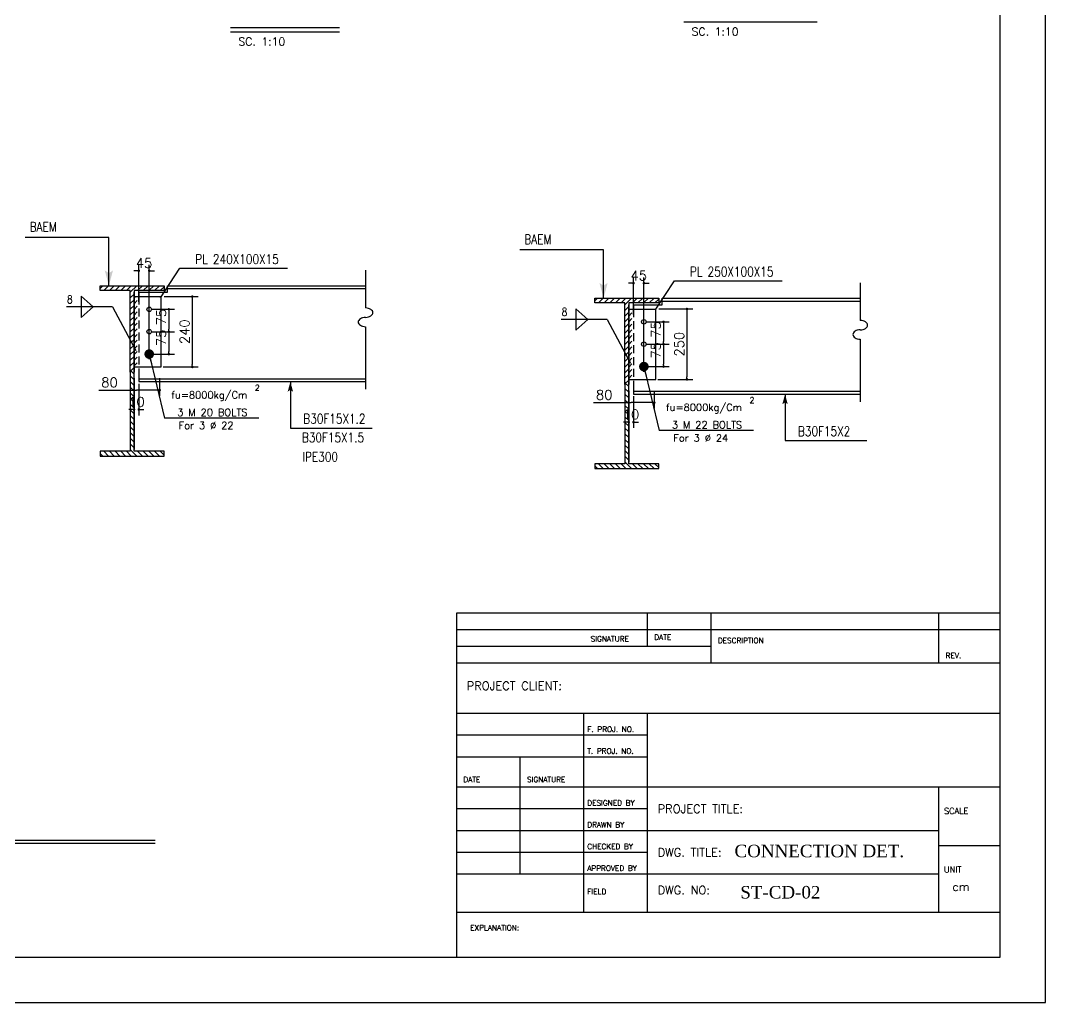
# Model space of a CAD drawing. Header units: inches. Extents: x 1387 to 2676, y -3554 to -2136.
# Drawn here: x 2545.91 to 2577.93, y -3480.53 to -3449.83 of the extents above; entities that cross this region are included whole.
import ezdxf
from ezdxf.enums import TextEntityAlignment as Align

# ---------------------------------------------------------------- set-up
doc = ezdxf.new("R2010")
doc.units = ezdxf.units.IN
doc.header["$MEASUREMENT"] = 0
doc.linetypes.add('HIDDEN', pattern=[0.375, 0.25, -0.125])
for name, color, linetype in [('1', 1, 'Continuous'), ('1R', 1, 'Continuous'), ('2Y', 2, 'Continuous'), ('3', 3, 'HIDDEN'), ('3G', 3, 'Continuous'), ('col-new', 3, 'Continuous'), ('D', 1, 'Continuous'), ('DIM', 8, 'Continuous'), ('Hatch', 1, 'Continuous'), ('LAIN-1', 1, 'HIDDEN'), ('lateral brace', 5, 'Continuous'), ('Layer4', 118, 'Continuous'), ('Pich', 2, 'Continuous'), ('TRI1', 3, 'Continuous')]:
    doc.layers.add(name, color=color, linetype=linetype)
doc.styles.add('ROMANC', font='TXT.shx')
doc.styles.add('ROMANS', font='ROMANS')
doc.styles.add('ROMANT', font='romant')
doc.styles.add('style1', font='times.ttf')
doc.dimstyles.new('1-50-2', dxfattribs={"dimtxt": 0.3, "dimasz": 0.08, "dimexe": 0.18, "dimexo": 0.0625, "dimgap": 0.09, "dimtad": 1, "dimdec": 0, "dimlfac": 500, "dimdsep": 46, "dimtxsty": 'ROMANT', "dimblk": 'DOT', "dimcen": 0.09, "dimclrd": 1, "dimclre": 1, "dimclrt": 3, "dimadec": 0, "dimazin": 0, "dimtfac": 1, "dimtdec": 0, "dimtix": 1, "dimtofl": 0, "dimtmove": 2, "dimatfit": 3, "dimldrblk": 'DOT', "dimfxl": 1, "dimtolj": 1, "dimarcsym": 0})
doc.dimstyles.new('10', dxfattribs={"dimtxt": 0.2, "dimasz": 0.09, "dimexe": 0.18, "dimexo": 0.1, "dimgap": 0, "dimtad": 0, "dimdec": 3, "dimlfac": 100, "dimrnd": 0.5, "dimzin": 12, "dimdsep": 46, "dimtxsty": 'ROMANC', "dimblk": 'DOT', "dimcen": 0, "dimclrd": 1, "dimclre": 1, "dimclrt": 2, "dimadec": 1, "dimazin": 0, "dimtfac": 1, "dimtdec": 3, "dimtmove": 2, "dimatfit": 3, "dimldrblk": 'DOT', "dimfxl": 1, "dimtvp": 0.909091, "dimtolj": 1, "dimtzin": 12, "dimarcsym": 0})

# ---------------------------------------------------------------- blocks, each defined once
blk = doc.blocks.new('DOT')
at = {"layer": 'DIM', "color": 0, "linetype": 'ByBlock'}
blk.add_line((-0.5, 0), (-1, 0), dxfattribs=at)
at = {"layer": 'DIM', "color": 0, "linetype": 'ByBlock', "const_width": 0.5}
blk.add_lwpolyline([(-0.25, 0, 1), (0.25, 0, 1)], format="xyb", close=True, dxfattribs=at)
blk = doc.blocks.new('*D2845')
at = {"layer": 'D', "color": 1, "lineweight": -2, "transparency": 16777216}
for p, q in [((2550.403, -3458.462), (2551.459, -3458.462)), ((2551.279, -3458.542), (2551.279, -3460.582)), ((2550.37, -3460.662), (2551.459, -3460.662))]:
    blk.add_line(p, q, dxfattribs=at)
at = {"layer": 'Defpoints', "color": 0, "transparency": 16777216}
for p in [(2550.34, -3458.462), (2550.308, -3460.662), (2551.279, -3460.662)]:
    blk.add_point(p, dxfattribs=at)
at = {"layer": 'D', "color": 1, "lineweight": -2, "transparency": 16777216, "xscale": 0.08, "yscale": 0.08, "zscale": 0.08}
for p, rotation in [((2551.279, -3458.462), 90), ((2551.279, -3460.662), 270)]:
    blk.add_blockref('DOT', p, dxfattribs=dict(at, rotation=rotation))
at = {"layer": 'D', "color": 2, "transparency": 16777216, "insert": (2551.039, -3459.562), "char_height": 0.3, "attachment_point": 5, "rotation": 90, "style": 'ROMANS'}
blk.add_mtext('\\A1;240', dxfattribs=at)
blk = doc.blocks.new('_Dot')
at = {"layer": 'DIM', "color": 0, "lineweight": -2}
blk.add_line((-0.5, 0), (-1, 0), dxfattribs=at)
at = {"layer": 'DIM', "color": 0, "const_width": 0.5}
blk.add_lwpolyline([(-0.25, 0, 1), (0.25, 0, 1)], format="xyb", close=True, dxfattribs=at)
blk = doc.blocks.new('*D2888')
at = {"layer": 'D', "color": 1, "lineweight": -2, "transparency": 16777216}
for p, q in [((2549.458, -3461.186), (2549.458, -3462.176)), ((2549.608, -3461.186), (2549.608, -3462.176)), ((2549.378, -3461.996), (2549.298, -3461.996)), ((2549.688, -3461.996), (2549.768, -3461.996))]:
    blk.add_line(p, q, dxfattribs=at)
at = {"layer": 'Defpoints', "color": 0, "transparency": 16777216}
for p in [(2549.458, -3461.123), (2549.608, -3461.123), (2549.458, -3461.996)]:
    blk.add_point(p, dxfattribs=at)
at = {"layer": 'D', "color": 1, "lineweight": -2, "transparency": 16777216, "xscale": 0.08, "yscale": 0.08, "zscale": 0.08}
blk.add_blockref('DOT', (2549.458, -3461.996), dxfattribs=at)
at = {"layer": 'D', "color": 1, "lineweight": -2, "transparency": 16777216, "xscale": 0.08, "yscale": 0.08, "zscale": 0.08, "rotation": 180}
blk.add_blockref('DOT', (2549.608, -3461.996), dxfattribs=at)
at = {"layer": 'D', "color": 2, "transparency": 16777216, "insert": (2549.533, -3461.756), "char_height": 0.3, "attachment_point": 5, "style": 'ROMANS'}
blk.add_mtext('\\A1;10', dxfattribs=at)
blk = doc.blocks.new('*D2846')
at = {"layer": 'D', "color": 1, "lineweight": -2, "transparency": 16777216}
for p, q in [((2549.608, -3458.632), (2549.608, -3457.476)), ((2549.933, -3460.424), (2549.933, -3457.476)), ((2549.528, -3457.656), (2549.448, -3457.656)), ((2550.013, -3457.656), (2550.093, -3457.656))]:
    blk.add_line(p, q, dxfattribs=at)
at = {"layer": 'Defpoints', "color": 0, "transparency": 16777216}
for p in [(2549.933, -3457.656), (2549.608, -3458.695), (2549.933, -3460.487)]:
    blk.add_point(p, dxfattribs=at)
at = {"layer": 'D', "color": 1, "lineweight": -2, "transparency": 16777216, "xscale": 0.08, "yscale": 0.08, "zscale": 0.08}
blk.add_blockref('DOT', (2549.608, -3457.656), dxfattribs=at)
at = {"layer": 'D', "color": 1, "lineweight": -2, "transparency": 16777216, "xscale": 0.08, "yscale": 0.08, "zscale": 0.08, "rotation": 180}
blk.add_blockref('DOT', (2549.933, -3457.656), dxfattribs=at)
at = {"layer": 'D', "color": 2, "transparency": 16777216, "insert": (2549.77, -3457.416), "char_height": 0.3, "attachment_point": 5, "style": 'ROMANS'}
blk.add_mtext('\\A1;45', dxfattribs=at)
blk = doc.blocks.new('*D2847')
at = {"layer": 'D', "color": 1, "lineweight": -2, "transparency": 16777216}
for p, q in [((2549.995, -3459.562), (2550.726, -3459.562)), ((2550.546, -3459.642), (2550.546, -3460.182)), ((2549.995, -3460.262), (2550.726, -3460.262))]:
    blk.add_line(p, q, dxfattribs=at)
at = {"layer": 'Defpoints', "color": 0, "transparency": 16777216}
for p in [(2549.933, -3459.562), (2549.933, -3460.262), (2550.546, -3460.262)]:
    blk.add_point(p, dxfattribs=at)
at = {"layer": 'D', "color": 1, "lineweight": -2, "transparency": 16777216, "xscale": 0.08, "yscale": 0.08, "zscale": 0.08}
for p, rotation in [((2550.546, -3459.562), 90), ((2550.546, -3460.262), 270)]:
    blk.add_blockref('DOT', p, dxfattribs=dict(at, rotation=rotation))
at = {"layer": 'D', "color": 2, "transparency": 16777216, "insert": (2550.306, -3459.754), "char_height": 0.3, "attachment_point": 5, "rotation": 90, "style": 'ROMANS'}
blk.add_mtext('\\A1;75', dxfattribs=at)
blk = doc.blocks.new('*D2848')
at = {"layer": 'D', "color": 1, "lineweight": -2, "transparency": 16777216}
for p, q in [((2549.458, -3461.019), (2549.458, -3461.567)), ((2550.258, -3461.019), (2550.258, -3461.567)), ((2548.36, -3461.387), (2549.458, -3461.387)), ((2550.178, -3461.387), (2549.538, -3461.387))]:
    blk.add_line(p, q, dxfattribs=at)
at = {"layer": 'Defpoints', "color": 0, "transparency": 16777216}
for p in [(2549.458, -3460.956), (2550.258, -3460.956), (2549.458, -3461.387)]:
    blk.add_point(p, dxfattribs=at)
at = {"layer": 'D', "color": 1, "lineweight": -2, "transparency": 16777216, "xscale": 0.08, "yscale": 0.08, "zscale": 0.08, "rotation": 180}
blk.add_blockref('DOT', (2549.458, -3461.387), dxfattribs=at)
at = {"layer": 'D', "color": 1, "lineweight": -2, "transparency": 16777216, "xscale": 0.08, "yscale": 0.08, "zscale": 0.08}
blk.add_blockref('DOT', (2550.258, -3461.387), dxfattribs=at)
at = {"layer": 'D', "color": 2, "transparency": 16777216, "insert": (2548.693, -3461.147), "char_height": 0.3, "attachment_point": 5, "style": 'ROMANS'}
blk.add_mtext('\\A1;80', dxfattribs=at)
blk = doc.blocks.new('*D2860')
at = {"layer": 'D', "color": 1, "lineweight": -2, "transparency": 16777216}
for p, q in [((2549.995, -3458.862), (2550.726, -3458.862)), ((2550.546, -3458.942), (2550.546, -3459.482)), ((2549.995, -3459.562), (2550.726, -3459.562))]:
    blk.add_line(p, q, dxfattribs=at)
at = {"layer": 'Defpoints', "color": 0, "transparency": 16777216}
for p in [(2549.933, -3458.862), (2549.933, -3459.562), (2550.546, -3459.562)]:
    blk.add_point(p, dxfattribs=at)
at = {"layer": 'D', "color": 1, "lineweight": -2, "transparency": 16777216, "xscale": 0.08, "yscale": 0.08, "zscale": 0.08}
for p, rotation in [((2550.546, -3458.862), 90), ((2550.546, -3459.562), 270)]:
    blk.add_blockref('DOT', p, dxfattribs=dict(at, rotation=rotation))
at = {"layer": 'D', "color": 2, "transparency": 16777216, "insert": (2550.306, -3459.104), "char_height": 0.3, "attachment_point": 5, "rotation": 90, "style": 'ROMANS'}
blk.add_mtext('\\A1;75', dxfattribs=at)
blk = doc.blocks.new('*D3147')
at = {"layer": 'D', "color": 1, "lineweight": -2, "transparency": 16777216}
for p, q in [((2565.858, -3458.852), (2566.913, -3458.852)), ((2566.733, -3458.932), (2566.733, -3460.972)), ((2565.825, -3461.052), (2566.913, -3461.052))]:
    blk.add_line(p, q, dxfattribs=at)
at = {"layer": 'Defpoints', "color": 0, "transparency": 16777216}
for p in [(2565.795, -3458.852), (2565.762, -3461.052), (2566.733, -3461.052)]:
    blk.add_point(p, dxfattribs=at)
at = {"layer": 'D', "color": 1, "lineweight": -2, "transparency": 16777216, "xscale": 0.08, "yscale": 0.08, "zscale": 0.08}
for p, rotation in [((2566.733, -3458.852), 90), ((2566.733, -3461.052), 270)]:
    blk.add_blockref('DOT', p, dxfattribs=dict(at, rotation=rotation))
at = {"layer": 'D', "color": 2, "transparency": 16777216, "insert": (2566.493, -3459.952), "char_height": 0.3, "attachment_point": 5, "rotation": 90, "style": 'ROMANS'}
blk.add_mtext('\\A1;250', dxfattribs=at)
blk = doc.blocks.new('*D3149')
at = {"layer": 'D', "color": 1, "lineweight": -2, "transparency": 16777216}
for p, q in [((2564.912, -3461.576), (2564.912, -3462.566)), ((2565.062, -3461.576), (2565.062, -3462.566)), ((2564.832, -3462.386), (2564.752, -3462.386)), ((2565.142, -3462.386), (2565.222, -3462.386))]:
    blk.add_line(p, q, dxfattribs=at)
at = {"layer": 'Defpoints', "color": 0, "transparency": 16777216}
for p in [(2564.912, -3461.513), (2565.062, -3461.513), (2564.912, -3462.386)]:
    blk.add_point(p, dxfattribs=at)
at = {"layer": 'D', "color": 1, "lineweight": -2, "transparency": 16777216, "xscale": 0.08, "yscale": 0.08, "zscale": 0.08}
blk.add_blockref('DOT', (2564.912, -3462.386), dxfattribs=at)
at = {"layer": 'D', "color": 1, "lineweight": -2, "transparency": 16777216, "xscale": 0.08, "yscale": 0.08, "zscale": 0.08, "rotation": 180}
blk.add_blockref('DOT', (2565.062, -3462.386), dxfattribs=at)
at = {"layer": 'D', "color": 2, "transparency": 16777216, "insert": (2564.987, -3462.146), "char_height": 0.3, "attachment_point": 5, "style": 'ROMANS'}
blk.add_mtext('\\A1;10', dxfattribs=at)
blk = doc.blocks.new('*D3144')
at = {"layer": 'D', "color": 1, "lineweight": -2, "transparency": 16777216}
for p, q in [((2564.982, -3458.047), (2564.902, -3458.047)), ((2565.062, -3459.023), (2565.062, -3457.867)), ((2565.387, -3460.814), (2565.387, -3457.867)), ((2565.467, -3458.047), (2565.547, -3458.047))]:
    blk.add_line(p, q, dxfattribs=at)
at = {"layer": 'Defpoints', "color": 0, "transparency": 16777216}
for p in [(2565.387, -3458.047), (2565.062, -3459.085), (2565.387, -3460.877)]:
    blk.add_point(p, dxfattribs=at)
at = {"layer": 'D', "color": 1, "lineweight": -2, "transparency": 16777216, "xscale": 0.08, "yscale": 0.08, "zscale": 0.08}
blk.add_blockref('DOT', (2565.062, -3458.047), dxfattribs=at)
at = {"layer": 'D', "color": 1, "lineweight": -2, "transparency": 16777216, "xscale": 0.08, "yscale": 0.08, "zscale": 0.08, "rotation": 180}
blk.add_blockref('DOT', (2565.387, -3458.047), dxfattribs=at)
at = {"layer": 'D', "color": 2, "transparency": 16777216, "insert": (2565.225, -3457.807), "char_height": 0.3, "attachment_point": 5, "style": 'ROMANS'}
blk.add_mtext('\\A1;45', dxfattribs=at)
blk = doc.blocks.new('*D3145')
at = {"layer": 'D', "color": 1, "lineweight": -2, "transparency": 16777216}
for p, q in [((2565.45, -3459.952), (2566.181, -3459.952)), ((2566.001, -3460.032), (2566.001, -3460.572)), ((2565.45, -3460.652), (2566.181, -3460.652))]:
    blk.add_line(p, q, dxfattribs=at)
at = {"layer": 'Defpoints', "color": 0, "transparency": 16777216}
for p in [(2565.387, -3459.952), (2565.387, -3460.652), (2566.001, -3460.652)]:
    blk.add_point(p, dxfattribs=at)
at = {"layer": 'D', "color": 1, "lineweight": -2, "transparency": 16777216, "xscale": 0.08, "yscale": 0.08, "zscale": 0.08}
for p, rotation in [((2566.001, -3459.952), 90), ((2566.001, -3460.652), 270)]:
    blk.add_blockref('DOT', p, dxfattribs=dict(at, rotation=rotation))
at = {"layer": 'D', "color": 2, "transparency": 16777216, "insert": (2565.761, -3460.144), "char_height": 0.3, "attachment_point": 5, "rotation": 90, "style": 'ROMANS'}
blk.add_mtext('\\A1;75', dxfattribs=at)
blk = doc.blocks.new('*D3146')
at = {"layer": 'D', "color": 1, "lineweight": -2, "transparency": 16777216}
for p, q in [((2564.912, -3461.409), (2564.912, -3461.957)), ((2565.712, -3461.409), (2565.712, -3461.957)), ((2563.815, -3461.777), (2564.912, -3461.777)), ((2565.632, -3461.777), (2564.992, -3461.777))]:
    blk.add_line(p, q, dxfattribs=at)
at = {"layer": 'Defpoints', "color": 0, "transparency": 16777216}
for p in [(2564.912, -3461.346), (2565.712, -3461.346), (2564.912, -3461.777)]:
    blk.add_point(p, dxfattribs=at)
at = {"layer": 'D', "color": 1, "lineweight": -2, "transparency": 16777216, "xscale": 0.08, "yscale": 0.08, "zscale": 0.08, "rotation": 180}
blk.add_blockref('DOT', (2564.912, -3461.777), dxfattribs=at)
at = {"layer": 'D', "color": 1, "lineweight": -2, "transparency": 16777216, "xscale": 0.08, "yscale": 0.08, "zscale": 0.08}
blk.add_blockref('DOT', (2565.712, -3461.777), dxfattribs=at)
at = {"layer": 'D', "color": 2, "transparency": 16777216, "insert": (2564.148, -3461.537), "char_height": 0.3, "attachment_point": 5, "style": 'ROMANS'}
blk.add_mtext('\\A1;80', dxfattribs=at)
blk = doc.blocks.new('*D3148')
at = {"layer": 'D', "color": 1, "lineweight": -2, "transparency": 16777216}
for p, q in [((2565.45, -3459.252), (2566.181, -3459.252)), ((2566.001, -3459.332), (2566.001, -3459.872)), ((2565.45, -3459.952), (2566.181, -3459.952))]:
    blk.add_line(p, q, dxfattribs=at)
at = {"layer": 'Defpoints', "color": 0, "transparency": 16777216}
for p in [(2565.387, -3459.252), (2565.387, -3459.952), (2566.001, -3459.952)]:
    blk.add_point(p, dxfattribs=at)
at = {"layer": 'D', "color": 1, "lineweight": -2, "transparency": 16777216, "xscale": 0.08, "yscale": 0.08, "zscale": 0.08}
for p, rotation in [((2566.001, -3459.252), 90), ((2566.001, -3459.952), 270)]:
    blk.add_blockref('DOT', p, dxfattribs=dict(at, rotation=rotation))
at = {"layer": 'D', "color": 2, "transparency": 16777216, "insert": (2565.761, -3459.494), "char_height": 0.3, "attachment_point": 5, "rotation": 90, "style": 'ROMANS'}
blk.add_mtext('\\A1;75', dxfattribs=at)

msp = doc.modelspace()

# ---------------------------------------------------------------- hatches: boundary and pattern name
at = {"layer": 'Hatch'}
h = msp.add_hatch(dxfattribs=at)
h.set_pattern_fill('ANSI31', color=256, style=0)
h.set_pattern_definition([(45, (832.92608, -4386.79376), (-0.088388348, 0.088388348), [])])
h.paths.add_polyline_path([(2549.45750847, -3460.35607958), (2549.45750847, -3460.68549751), (2549.45750847, -3459.3149253)])
h.paths.add_polyline_path([(2549.55750847, -3458.46215365), (2549.45750847, -3458.46215365), (2549.45750847, -3459.3149253), (2549.45750847, -3460.68549751), (2549.55750847, -3460.66215365)])
h = msp.add_hatch(dxfattribs=at)
h.set_pattern_fill('ANSI31', color=256, style=0)
h.set_pattern_definition([(45, (848.38077, -4387.18395), (-0.088388348, 0.088388348), [])])
h.paths.add_polyline_path([(2564.91219993, -3460.74626903), (2564.91219993, -3461.07568696), (2564.91219993, -3459.70511476)])
h.paths.add_polyline_path([(2565.01219993, -3458.85234311), (2564.91219993, -3458.85234311), (2564.91219993, -3459.70511476), (2564.91219993, -3461.07568696), (2565.01219993, -3461.05234311)])

# ---------------------------------------------------------------- linework, layer by layer
at = {"color": 1, "linetype": 'ByBlock', "ltscale": 3}
for p, q in [((2553.35367652, -3462.26033314), (2550.40748559, -3462.26033314)), ((2568.80836798, -3462.6505226), (2565.86217705, -3462.6505226))]:
    msp.add_line(p, q, dxfattribs=at)
at = {"color": 6}
msp.add_line((2515.96100146, -3475.45034673), (2550.11943413, -3475.45034673), dxfattribs=at)
at = {"color": 2}
msp.add_line((2515.96100146, -3475.55034673), (2550.11943413, -3475.55034673), dxfattribs=at)
at = {"layer": '1'}
for p, q in [((2559.53763825, -3468.35729915), (2559.53763825, -3479.11241667)), ((2559.53763825, -3468.35729915), (2559.53763825, -3477.69983312)), ((2576.51858695, -3468.35729915), (2559.53763825, -3468.35729915)), ((2565.50187989, -3469.40365734), (2565.50187989, -3468.35729915)), ((2567.48996044, -3469.92683643), (2567.48996044, -3468.35729915)), ((2574.60519608, -3469.92683643), (2574.60519608, -3468.35729915)), ((2576.51858695, -3468.88047825), (2559.53763825, -3468.88047825)), ((2567.48996044, -3469.40365734), (2559.53763825, -3469.40365734)), ((2576.51858695, -3469.92683643), (2559.53763825, -3469.92683643)), ((2576.51858695, -3471.4963737), (2559.53763825, -3471.4963737)), ((2563.51379934, -3477.69983312), (2563.51379934, -3471.4963737)), ((2565.50187989, -3477.69983312), (2565.50187989, -3471.4963737)), ((2565.50187989, -3472.17650652), (2559.53763825, -3472.17650652)), ((2565.50187989, -3472.85663934), (2559.53763825, -3472.85663934)), ((2561.5257188, -3476.51889298), (2561.5257188, -3472.85663934)), ((2565.50187989, -3473.7983617), (2559.53763825, -3473.7983617)), ((2576.51858695, -3473.7983617), (2565.50187989, -3473.7983617)), ((2574.60519608, -3477.69983312), (2574.60519608, -3473.7983617)), ((2565.50187989, -3474.47849452), (2559.53763825, -3474.47849452)), ((2574.60519608, -3475.15862734), (2559.53763825, -3475.15862734)), ((2576.51858695, -3475.62948852), (2574.60519608, -3475.62948852)), ((2565.50187989, -3475.83876016), (2559.53763825, -3475.83876016)), ((2565.50187989, -3476.51889298), (2559.53763825, -3476.51889298)), ((2574.60519608, -3476.51889298), (2565.50187989, -3476.51889298)), ((2559.53763825, -3477.69983312), (2576.51858695, -3477.69983312))]:
    msp.add_line(p, q, dxfattribs=at)
msp.add_lwpolyline([(2495.25023678, -3479.11241667), (2576.51858695, -3479.11241667), (2576.51858695, -3422.47942003), (2495.25023678, -3422.47942003)], close=True, dxfattribs=at)
at = {"layer": '1R'}
for p, q in [((2548.67269769, -3456.61205544), (2546.05791072, -3456.61205544)), ((2564.12738915, -3457.00224489), (2561.51260218, -3457.00224489)), ((2550.28081541, -3458.49801676), (2550.88682354, -3457.58011821)), ((2550.88682354, -3457.58011821), (2554.25735128, -3457.58011821)), ((2565.73550687, -3458.88820621), (2566.341515, -3457.97030767)), ((2566.341515, -3457.97030767), (2569.71204274, -3457.97030767)), ((2548.78152499, -3458.78674273), (2547.35044707, -3458.78674273)), ((2548.78152499, -3458.78674273), (2549.51657311, -3460.15351652)), ((2564.23621644, -3459.17693219), (2562.80513853, -3459.17693219)), ((2564.23621644, -3459.17693219), (2564.97126457, -3460.54370598)), ((2554.34279414, -3462.57156627), (2556.89635092, -3462.57156627)), ((2569.7974856, -3462.96175572), (2572.35104238, -3462.96175572))]:
    msp.add_line(p, q, dxfattribs=at)
at = {"layer": '2Y'}
for p, q in [((2556.69108459, -3457.64033328), (2556.69108459, -3458.82021929)), ((2572.14577605, -3458.03052273), (2572.14577605, -3459.21040875)), ((2556.69108459, -3459.40479913), (2556.69108459, -3461.36056449)), ((2572.14577605, -3459.79498858), (2572.14577605, -3461.75075394))]:
    msp.add_line(p, q, dxfattribs=at)
for centre, radius, start, end in [((2556.69108459, -3459.17825016), 0.35803086, 75.201495886, 89.999999997), ((2556.66349144, -3459.36609314), 0.25000057, 104.798504114, 122.529539568), ((2556.69108459, -3459.47054007), 0.35803086, 90, 104.798504111), ((2556.69108459, -3458.75447835), 0.35803086, 269.999999997, 284.798504111), ((2556.71867774, -3459.07380322), 0.25000057, 57.470460436, 75.201495889), ((2556.71867774, -3458.85892528), 0.25000057, 284.798504114, 302.529539564), ((2556.76074889, -3459.00783982), 0.17176278, 33.001544691, 57.470460436), ((2556.76074889, -3458.92488868), 0.17176278, 302.529539564, 326.998455309), ((2556.8246119, -3458.96636425), 0.09561354, 326.998455304, 33.001549259), ((2556.55755728, -3459.25865417), 0.09561354, 146.998455304, 213.001529412), ((2556.62142029, -3459.30012974), 0.17176278, 122.529539564, 146.998455308), ((2556.62142029, -3459.2171786), 0.17176278, 213.001544691, 237.470460436), ((2556.66349144, -3459.1512152), 0.25000057, 237.470460436, 255.201495889), ((2556.69108459, -3459.04676827), 0.35803086, 255.201495889, 270.000000003), ((2572.14577605, -3459.56843961), 0.35803086, 75.201495886, 89.999999997), ((2572.1733692, -3459.46399268), 0.25000057, 57.470460436, 75.201495889), ((2572.1733692, -3459.24911474), 0.25000057, 284.798504114, 302.529539564), ((2572.21544035, -3459.39802928), 0.17176278, 33.001544691, 57.470460436), ((2572.21544035, -3459.31507814), 0.17176278, 302.529539564, 326.998455309), ((2572.27930336, -3459.35655371), 0.09561354, 326.998455304, 33.001549259), ((2572.01224874, -3459.64884363), 0.09561354, 146.998455304, 213.001529412), ((2572.07611175, -3459.6903192), 0.17176278, 122.529539564, 146.998455308), ((2572.07611175, -3459.60736806), 0.17176278, 213.001544691, 237.470460436), ((2572.1181829, -3459.7562826), 0.25000057, 104.798504114, 122.529539568), ((2572.1181829, -3459.54140466), 0.25000057, 237.470460436, 255.201495889), ((2572.14577605, -3459.86072953), 0.35803086, 90, 104.798504111), ((2572.14577605, -3459.43695772), 0.35803086, 255.201495889, 270.000000003), ((2572.14577605, -3459.1446678), 0.35803086, 269.999999997, 284.798504111)]:
    msp.add_arc(centre, radius, start, end, dxfattribs=at)
at = {"layer": '3'}
for points in [[(2548.67269769, -3458.1231872), (2548.67269769, -3457.73257062), (2548.54505708, -3457.64692716)], [(2548.67269769, -3458.1231872), (2548.67269769, -3457.73257062), (2548.80033829, -3457.64692716)], [(2564.12738915, -3458.51337666), (2564.12738915, -3458.12276008), (2563.99974854, -3458.03711661)], [(2564.12738915, -3458.51337666), (2564.12738915, -3458.12276008), (2564.25502975, -3458.03711661)], [(2554.34279414, -3461.1231872), (2554.34279414, -3461.38042251), (2554.25873814, -3461.43682186)], [(2554.34279414, -3461.1231872), (2554.34279414, -3461.38042251), (2554.42685015, -3461.43682186)], [(2569.7974856, -3461.51337666), (2569.7974856, -3461.77061197), (2569.71342959, -3461.82701132)], [(2569.7974856, -3461.51337666), (2569.7974856, -3461.77061197), (2569.88154161, -3461.82701132)]]:
    msp.add_solid(points, dxfattribs=at)
at = {"layer": '3G'}
for p, q in [((2552.46882136, -3450.05580408), (2555.87739673, -3450.05580408)), ((2566.630849, -3449.88001421), (2570.80458257, -3449.88001421)), ((2552.46882136, -3450.19021747), (2555.87739673, -3450.19021747)), ((2550.50627885, -3458.1231872), (2556.69108459, -3458.1231872)), ((2550.50627885, -3458.32899593), (2550.50627885, -3458.1231872)), ((2547.80623731, -3458.45260987), (2548.18093983, -3458.78761506)), ((2547.80623731, -3458.45260987), (2547.80623731, -3459.1208756)), ((2549.45750847, -3460.8731872), (2549.45750847, -3458.32926127)), ((2549.45750847, -3458.46215365), (2550.30750847, -3458.46215365)), ((2549.60750847, -3458.32899593), (2550.50627885, -3458.32899593)), ((2549.60750847, -3458.32899593), (2549.60750847, -3458.46215365)), ((2550.30750847, -3460.66215365), (2550.30750847, -3458.46215365)), ((2550.50627885, -3458.2151872), (2556.69108459, -3458.2151872)), ((2547.80623731, -3459.1208756), (2548.18093983, -3458.78587041)), ((2564.91219993, -3461.26337666), (2564.91219993, -3458.71945073)), ((2565.06219993, -3458.71918538), (2565.96097031, -3458.71918538)), ((2565.06219993, -3458.71918538), (2565.06219993, -3458.85234311)), ((2565.96097031, -3458.51337666), (2572.14577605, -3458.51337666)), ((2565.96097031, -3458.71918538), (2565.96097031, -3458.51337666)), ((2565.96097031, -3458.60537666), (2572.14577605, -3458.60537666)), ((2563.26092877, -3458.84279933), (2563.63563129, -3459.17780452)), ((2563.26092877, -3458.84279933), (2563.26092877, -3459.51106506)), ((2564.91219993, -3458.85234311), (2565.76219993, -3458.85234311)), ((2565.76219993, -3461.05234311), (2565.76219993, -3458.85234311)), ((2563.26092877, -3459.51106506), (2563.63563129, -3459.17605986)), ((2549.45750847, -3460.66215365), (2550.30750847, -3460.66215365)), ((2549.60750847, -3460.8731872), (2549.60750847, -3461.1231872)), ((2549.60750847, -3461.0311872), (2556.69108459, -3461.0311872)), ((2564.91219993, -3461.05234311), (2565.76219993, -3461.05234311)), ((2549.45750847, -3461.30045028), (2549.45750847, -3463.2443762)), ((2549.60750847, -3461.1231872), (2556.69108459, -3461.1231872)), ((2565.06219993, -3461.26337666), (2565.06219993, -3461.51337666)), ((2564.91219993, -3461.69063973), (2564.91219993, -3463.63456566)), ((2565.06219993, -3461.42137666), (2572.14577605, -3461.42137666)), ((2565.06219993, -3461.51337666), (2572.14577605, -3461.51337666))]:
    msp.add_line(p, q, dxfattribs=at)
at = {"layer": 'col-new', "color": 1, "linetype": 'HIDDEN'}
for p, q in [((2549.60750847, -3458.46215365), (2549.60750847, -3460.95607958)), ((2565.06219993, -3458.85234311), (2565.06219993, -3461.34626903))]:
    msp.add_line(p, q, dxfattribs=at)
at = {"layer": 'DIM'}
msp.add_lwpolyline([(2493.83441186, -3480.52824158), (2577.93441186, -3480.52824158), (2577.93441186, -3421.06359512), (2493.83441186, -3421.06359512)], close=True, dxfattribs=at)
at = {"layer": 'Hatch'}
for p, q in [((2548.39750847, -3458.2099636), (2548.48428487, -3458.1231872)), ((2548.51106157, -3458.2731872), (2548.66106157, -3458.1231872)), ((2548.68783827, -3458.2731872), (2548.83783827, -3458.1231872)), ((2548.86461496, -3458.2731872), (2549.01461496, -3458.1231872)), ((2549.04139166, -3458.2731872), (2549.19139166, -3458.1231872)), ((2549.21816835, -3458.2731872), (2549.36816835, -3458.1231872)), ((2549.33750847, -3458.33062377), (2549.54494505, -3458.1231872)), ((2549.57172174, -3458.2731872), (2549.72172174, -3458.1231872)), ((2549.74849844, -3458.2731872), (2549.89849844, -3458.1231872)), ((2549.92527513, -3458.2731872), (2550.07527513, -3458.1231872)), ((2550.10205183, -3458.2731872), (2550.25205183, -3458.1231872)), ((2550.27882852, -3458.2731872), (2550.39750847, -3458.15450725)), ((2549.33750847, -3458.50740047), (2549.45750847, -3458.38740047)), ((2549.33750847, -3458.68417716), (2549.45750847, -3458.56417716)), ((2549.33750847, -3458.86095386), (2549.45750847, -3458.74095386)), ((2563.85219993, -3458.60015306), (2563.93897633, -3458.51337666)), ((2563.96575303, -3458.66337666), (2564.11575303, -3458.51337666)), ((2564.14252972, -3458.66337666), (2564.29252972, -3458.51337666)), ((2564.31930642, -3458.66337666), (2564.46930642, -3458.51337666)), ((2564.49608311, -3458.66337666), (2564.64608311, -3458.51337666)), ((2564.67285981, -3458.66337666), (2564.82285981, -3458.51337666)), ((2564.79219993, -3458.72081323), (2564.9996365, -3458.51337666)), ((2564.79219993, -3458.89758993), (2564.91219993, -3458.77758993)), ((2565.0264132, -3458.66337666), (2565.1764132, -3458.51337666)), ((2565.20318989, -3458.66337666), (2565.35318989, -3458.51337666)), ((2565.37996659, -3458.66337666), (2565.52996659, -3458.51337666)), ((2565.55674329, -3458.66337666), (2565.70674329, -3458.51337666)), ((2565.73351998, -3458.66337666), (2565.85219993, -3458.54469671)), ((2549.33750847, -3459.03773056), (2549.45750847, -3458.91773056)), ((2549.33750847, -3459.21450725), (2549.45750847, -3459.09450725)), ((2564.79219993, -3459.07436662), (2564.91219993, -3458.95436662)), ((2564.79219993, -3459.25114332), (2564.91219993, -3459.13114332)), ((2549.33750847, -3459.39128395), (2549.43839638, -3459.29039604)), ((2549.33750847, -3459.56806064), (2549.45750847, -3459.44806064)), ((2549.44228071, -3459.2865117), (2549.45750847, -3459.27128395)), ((2564.79219993, -3459.42792001), (2564.91219993, -3459.30792001)), ((2549.33750847, -3459.74483734), (2549.45750847, -3459.62483734)), ((2564.79219993, -3459.60469671), (2564.91219993, -3459.48469671)), ((2564.79219993, -3459.7814734), (2564.89308784, -3459.6805855)), ((2564.89697217, -3459.67670116), (2564.91219993, -3459.6614734)), ((2549.33750847, -3459.92161403), (2549.45750847, -3459.80161403)), ((2549.33750847, -3460.09839073), (2549.45750847, -3459.97839073)), ((2564.79219993, -3459.9582501), (2564.91219993, -3459.8382501)), ((2564.79219993, -3460.13502679), (2564.91219993, -3460.01502679)), ((2549.33750847, -3460.27516742), (2549.45750847, -3460.15516742)), ((2549.33750847, -3460.45194412), (2549.45750847, -3460.33194412)), ((2564.79219993, -3460.31180349), (2564.91219993, -3460.19180349)), ((2564.79219993, -3460.48858018), (2564.91219993, -3460.36858018)), ((2549.33750847, -3460.62872081), (2549.45750847, -3460.50872081)), ((2549.33750847, -3460.80549751), (2549.45750847, -3460.68549751)), ((2564.79219993, -3460.66535688), (2564.91219993, -3460.54535688)), ((2564.79219993, -3460.84213357), (2564.91219993, -3460.72213357)), ((2549.33750847, -3460.76813997), (2549.45750847, -3460.88813997)), ((2549.33750847, -3460.94491666), (2549.45750847, -3461.06491666)), ((2564.79219993, -3461.01891027), (2564.91219993, -3460.89891027)), ((2549.33750847, -3461.12169336), (2549.45750847, -3461.24169336)), ((2549.33750847, -3461.29847006), (2549.45750847, -3461.41847006)), ((2564.79219993, -3461.19568696), (2564.91219993, -3461.07568696)), ((2564.79219993, -3461.15832943), (2564.91219993, -3461.27832943)), ((2564.79219993, -3461.33510612), (2564.91219993, -3461.45510612)), ((2549.33750847, -3461.47524675), (2549.45750847, -3461.59524675)), ((2549.33750847, -3461.65202345), (2549.45750847, -3461.77202345)), ((2564.79219993, -3461.51188282), (2564.91219993, -3461.63188282)), ((2564.79219993, -3461.68865951), (2564.91219993, -3461.80865951)), ((2549.33750847, -3461.82880014), (2549.45750847, -3461.94880014)), ((2549.33750847, -3462.00557684), (2549.45750847, -3462.12557684)), ((2564.79219993, -3461.86543621), (2564.91219993, -3461.98543621)), ((2549.33750847, -3462.18235353), (2549.43839638, -3462.28324144)), ((2549.44228071, -3462.28712577), (2549.45750847, -3462.30235353)), ((2564.79219993, -3462.0422129), (2564.91219993, -3462.1622129)), ((2564.79219993, -3462.2189896), (2564.91219993, -3462.3389896)), ((2549.33750847, -3462.35913023), (2549.45750847, -3462.47913023)), ((2549.33750847, -3462.53590692), (2549.45750847, -3462.65590692)), ((2564.79219993, -3462.39576629), (2564.91219993, -3462.51576629)), ((2564.79219993, -3462.57254299), (2564.89308784, -3462.6734309)), ((2549.33750847, -3462.71268362), (2549.45750847, -3462.83268362)), ((2549.33750847, -3462.88946031), (2549.45750847, -3463.00946031)), ((2564.79219993, -3462.74931968), (2564.91219993, -3462.86931968)), ((2564.79219993, -3462.92609638), (2564.91219993, -3463.04609638)), ((2564.89697217, -3462.67731523), (2564.91219993, -3462.69254299)), ((2548.51106157, -3463.30045028), (2548.66106157, -3463.45045028)), ((2548.68783827, -3463.30045028), (2548.83783827, -3463.45045028)), ((2548.86461496, -3463.30045028), (2549.01461496, -3463.45045028)), ((2549.04139166, -3463.30045028), (2549.19139166, -3463.45045028)), ((2549.21816835, -3463.30045028), (2549.36816835, -3463.45045028)), ((2549.33750847, -3463.06623701), (2549.45750847, -3463.18623701)), ((2549.33750847, -3463.2430137), (2549.54494505, -3463.45045028)), ((2549.57172174, -3463.30045028), (2549.72172174, -3463.45045028)), ((2549.74849844, -3463.30045028), (2549.89849844, -3463.45045028)), ((2549.92527513, -3463.30045028), (2550.07527513, -3463.45045028)), ((2550.10205183, -3463.30045028), (2550.25205183, -3463.45045028)), ((2550.27882852, -3463.30045028), (2550.39750847, -3463.41913023)), ((2564.79219993, -3463.10287307), (2564.91219993, -3463.22287307)), ((2564.79219993, -3463.27964977), (2564.91219993, -3463.39964977)), ((2548.39750847, -3463.36367388), (2548.48428487, -3463.45045028)), ((2564.79219993, -3463.45642646), (2564.91219993, -3463.57642646)), ((2563.85219993, -3463.75386333), (2563.93897633, -3463.84063973)), ((2563.96575303, -3463.69063973), (2564.11575303, -3463.84063973)), ((2564.14252972, -3463.69063973), (2564.29252972, -3463.84063973)), ((2564.31930642, -3463.69063973), (2564.46930642, -3463.84063973)), ((2564.49608311, -3463.69063973), (2564.64608311, -3463.84063973)), ((2564.67285981, -3463.69063973), (2564.82285981, -3463.84063973)), ((2564.79219993, -3463.63320316), (2564.9996365, -3463.84063973)), ((2565.0264132, -3463.69063973), (2565.1764132, -3463.84063973)), ((2565.20318989, -3463.69063973), (2565.35318989, -3463.84063973)), ((2565.37996659, -3463.69063973), (2565.52996659, -3463.84063973)), ((2565.55674329, -3463.69063973), (2565.70674329, -3463.84063973)), ((2565.73351998, -3463.69063973), (2565.85219993, -3463.80931968))]:
    msp.add_line(p, q, dxfattribs=at)
at = {"layer": 'LAIN-1', "ltscale": 10}
for p, q in [((2548.67269769, -3458.1231872), (2548.67269769, -3456.61205544)), ((2564.12738915, -3458.51337666), (2564.12738915, -3457.00224489)), ((2554.34279414, -3461.1231872), (2554.34279414, -3462.57156627)), ((2569.7974856, -3461.51337666), (2569.7974856, -3462.96175572))]:
    msp.add_line(p, q, dxfattribs=at)
at = {"layer": 'lateral brace'}
msp.add_lwpolyline([(2493.83441186, -3480.52824158), (2577.93441186, -3480.52824158), (2577.93441186, -3421.06359512), (2493.83441186, -3421.06359512)], close=True, dxfattribs=at)
at = {"layer": 'Layer4'}
msp.add_lwpolyline([(2577.93441186, -3421.06359512), (2493.83441186, -3421.06359512), (2493.83441186, -3480.52824158), (2577.93441186, -3480.52824158)], close=True, dxfattribs=at)
at = {"layer": 'Pich'}
for centre in [(2549.93250847, -3458.86215365), (2565.38719993, -3459.25234311), (2549.93250847, -3459.56215365), (2565.38719993, -3459.95234311), (2549.93250847, -3460.26215365), (2565.38719993, -3460.65234311)]:
    msp.add_circle(centre, 0.07, dxfattribs=at)
at = {"layer": 'TRI1', "ltscale": 10}
for points in [[(2548.39750847, -3458.1231872), (2550.39750847, -3458.1231872), (2550.39750847, -3458.2731872), (2549.45750847, -3458.2731872), (2549.45750847, -3460.8231872)], [(2549.33750847, -3460.8231872), (2549.33750847, -3458.2731872), (2548.39750847, -3458.2731872), (2548.39750847, -3458.1231872)], [(2563.85219993, -3458.51337666), (2565.85219993, -3458.51337666), (2565.85219993, -3458.66337666), (2564.91219993, -3458.66337666), (2564.91219993, -3461.21337666)], [(2564.79219993, -3461.21337666), (2564.79219993, -3458.66337666), (2563.85219993, -3458.66337666), (2563.85219993, -3458.51337666)], [(2548.39750847, -3463.45045028), (2550.39750847, -3463.45045028), (2550.39750847, -3463.30045028), (2549.45750847, -3463.30045028), (2549.45750847, -3460.75045028)], [(2549.33750847, -3460.75045028), (2549.33750847, -3463.30045028), (2548.39750847, -3463.30045028), (2548.39750847, -3463.45045028)], [(2563.85219993, -3463.84063973), (2565.85219993, -3463.84063973), (2565.85219993, -3463.69063973), (2564.91219993, -3463.69063973), (2564.91219993, -3461.14063973)], [(2564.79219993, -3461.14063973), (2564.79219993, -3463.69063973), (2563.85219993, -3463.69063973), (2563.85219993, -3463.84063973)]]:
    msp.add_lwpolyline(points, dxfattribs=at)

# ---------------------------------------------------------------- texts
at = {"layer": '1'}
for s, height, style, p in [('DATE', 0.167417309, 'ROMANS', (2565.71115153, -3469.1943857)), ('SIGNATURE', 0.167417309, 'ROMANS', (2563.72307098, -3469.24670361)), ('DESCRIPTION', 0.1674173092, 'ROMANS', (2567.69923207, -3469.29902152)), ('REV.', 0.167417309, 'ROMANS', (2574.81446771, -3469.7698827)), ('PROJECT CLIENT:', 0.2615895456, 'ROMANS', (2559.85154571, -3470.76118513)), ('F. PROJ. NO.', 0.1674173092, 'ROMANS', (2563.61843516, -3472.0718707)), ('T. PROJ. NO.', 0.1674173092, 'ROMANS', (2563.61843516, -3472.75200352)), ('DATE', 0.167417309, 'ROMANS', (2559.74690989, -3473.64140798)), ('SIGNATURE', 0.167417309, 'ROMANS', (2561.73499043, -3473.64140798)), ('DESIGNED BY', 0.1674173092, 'ROMANS', (2563.61843516, -3474.3738587)), ('PROJECT TITLE:', 0.2615895456, 'ROMANS', (2565.81578734, -3474.60550211)), ('SCALE', 0.188344473, 'ROMANS', (2574.7621498, -3474.63544825)), ('DRAWN BY', 0.167417309, 'ROMANS', (2563.61843516, -3475.05399152)), ('CHECKED BY', 0.167417309, 'ROMANS', (2563.61843516, -3475.73412434)), ('DWG. TITLE:', 0.2615895456, 'ROMANS', (2565.81578734, -3475.96576774)), ('CONNECTION DET.', 0.3923843184, 'style1', (2568.21809835, -3475.98841506)), ('APPROVED BY', 0.1674173092, 'ROMANS', (2563.61843516, -3476.41425716)), ('UNIT', 0.188344473, 'ROMANS', (2574.7621498, -3476.46657507)), ('FIELD', 0.167417309, 'ROMANS', (2563.61843516, -3477.14670789)), ('DWG. NO:', 0.261589546, 'ROMANS', (2565.81578734, -3477.14670789)), ('ST-CD-02', 0.392384318, 'style1', (2568.39963833, -3477.27859376)), ('cm', 0.261589546, 'ROMANS', (2575.02373935, -3477.04207207)), ('EXPLANATION:', 0.1674173092, 'ROMANS', (2559.9617381, -3478.27544696))]:
    msp.add_text(s, height=height, dxfattribs=dict(at, style=style)).set_placement(p)
at = {"layer": '2Y', "style": 'ROMANS', "width": 0.8}
for s, p in [('BAEM', (2546.19813619, -3456.43472105)), ('BAEM', (2561.65282765, -3456.82491051)), ('PL 240X100X15 ', (2551.36850446, -3457.4450524)), ('PL 250X100X15 ', (2566.82319592, -3457.83524186)), ('B30F15X1.2', (2554.74564133, -3462.432969)), ('B30F15X2', (2570.20033278, -3462.82315846)), ('B30F15X1.5', (2554.7022343, -3463.01944632)), ('IPE300', (2554.71889084, -3463.6221544))]:
    msp.add_text(s, height=0.3, dxfattribs=at).set_placement(p)
at = {"layer": '2Y', "style": 'ROMANS'}
for s, height, p in [('fu=8000kg/Cm', 0.225, (2550.62313307, -3461.64942041)), ('2', 0.18, (2553.23114214, -3461.40029388)), ('2', 0.18, (2568.68583359, -3461.79048333)), ('fu=8000kg/Cm', 0.225, (2566.07782453, -3462.03960986))]:
    msp.add_text(s, height=height, dxfattribs=at).set_placement(p)
for s, p in [('3 M 20 BOLTS', (2551.90411112, -3462.08443282)), ('For 3 %%C 22', (2551.70961208, -3462.49313624)), ('3 M 22 BOLTS', (2567.35880258, -3462.47462228)), ('For 3 %%C 24', (2567.16430354, -3462.88332569))]:
    msp.add_text(s, height=0.225, dxfattribs=at).set_placement(p, align=Align.MIDDLE)
at = {"layer": '3G', "style": 'ROMANS'}
for p in [(2566.87815911, -3450.30763558), (2552.71613148, -3450.61783885)]:
    msp.add_text('SC. 1:10', height=0.249999993, dxfattribs=at).set_placement(p)
at = {"layer": '3G', "style": 'ROMANS', "width": 0.8}
for p in [(2547.3663647, -3458.67499391), (2562.82105616, -3459.06518337)]:
    msp.add_text('8', height=0.25, dxfattribs=at).set_placement(p)

# ---------------------------------------------------------------- dimensions: what is measured, and where the dimension line sits
at = {"layer": 'D'}
for base, p1, p2, text, picture, middle in [((2549.93250847, -3457.6564209), (2549.60750847, -3458.69499749), (2549.93250847, -3460.48657635), '45', '*D2846', (2549.77000847, -3457.4164209)), ((2565.38719993, -3458.04661036), (2565.06219993, -3459.08518694), (2565.38719993, -3460.8767658), '45', '*D3144', (2565.22469993, -3457.80661036)), ((2549.45750847, -3461.99627861), (2549.60750847, -3461.1231872), (2549.45750847, -3461.1231872), '10', '*D2888', (2549.53250847, -3461.75627861)), ((2564.91219993, -3462.38646807), (2565.06219993, -3461.51337666), (2564.91219993, -3461.51337666), '10', '*D3149', (2564.98719993, -3462.14646807))]:
    dim = msp.add_linear_dim(base=base, p1=p1, p2=p2, text=text, dimstyle='1-50-2', override={"dimtxsty": 'ROMANS', "dimclrt": 2, "dimtmove": 1}, dxfattribs=at)
    dim.commit()
    dim.dimension.update_dxf_attribs({"geometry": picture, "text_midpoint": middle})
for base, p1, p2, text, picture, middle in [((2551.27880518, -3460.66215365), (2550.3403821, -3458.46215365), (2550.30750847, -3460.66215365), '240', '*D2845', (2551.03880518, -3459.56215365)), ((2566.73349664, -3461.05234311), (2565.79507356, -3458.85234311), (2565.76219993, -3461.05234311), '250', '*D3147', (2566.49349664, -3459.95234311))]:
    dim = msp.add_linear_dim(base=base, p1=p1, p2=p2, angle=90, text=text, dimstyle='1-50-2', override={"dimtxsty": 'ROMANS', "dimclrt": 2, "dimtmove": 1}, dxfattribs=at)
    dim.commit()
    dim.dimension.update_dxf_attribs({"geometry": picture, "text_midpoint": middle})
for base, p1, p2, picture, middle in [((2550.54581991, -3459.56215365), (2549.93250847, -3458.86215365), (2549.93250847, -3459.56215365), '*D2860', (2550.54581991, -3459.10411661)), ((2566.00051136, -3459.95234311), (2565.38719993, -3459.25234311), (2565.38719993, -3459.95234311), '*D3148', (2566.00051136, -3459.49430607)), ((2550.54581991, -3460.26215365), (2549.93250847, -3459.56215365), (2549.93250847, -3460.26215365), '*D2847', (2550.54581991, -3459.75411661)), ((2566.00051136, -3460.65234311), (2565.38719993, -3459.95234311), (2565.38719993, -3460.65234311), '*D3145', (2566.00051136, -3460.14430607))]:
    dim = msp.add_linear_dim(base=base, p1=p1, p2=p2, angle=90, text='75', dimstyle='1-50-2', override={"dimtxsty": 'ROMANS', "dimclrt": 2, "dimtmove": 1}, dxfattribs=at)
    dim.commit()
    dim.dimension.update_dxf_attribs({"geometry": picture, "text_midpoint": middle, "dimtype": 160})
for base, p1, p2, picture, middle in [((2549.45750847, -3461.38681874), (2550.25750847, -3460.95607958), (2549.45750847, -3460.95607958), '*D2848', (2548.69306699, -3461.14681874)), ((2564.91219993, -3461.7770082), (2565.71219993, -3461.34626903), (2564.91219993, -3461.34626903), '*D3146', (2564.14775845, -3461.5370082))]:
    dim = msp.add_linear_dim(base=base, p1=p1, p2=p2, text='80', dimstyle='1-50-2', override={"dimtxsty": 'ROMANS', "dimclrt": 2, "dimtmove": 1}, dxfattribs=at)
    dim.commit()
    dim.dimension.update_dxf_attribs({"geometry": picture, "text_midpoint": middle, "dimtype": 160})

# ---------------------------------------------------------------- leaders
at = {"linetype": 'ByBlock', "ltscale": 3}
for points in [[(2549.93250847, -3460.26215365), (2550.40748559, -3462.26033314)], [(2565.38719993, -3460.65234311), (2565.86217705, -3462.6505226)]]:
    msp.add_leader(points, dimstyle='10', override={"dimasz": 0.3, "dimgap": 0, "dimtad": 0}, dxfattribs=at)

doc.saveas('drawing.dxf')
